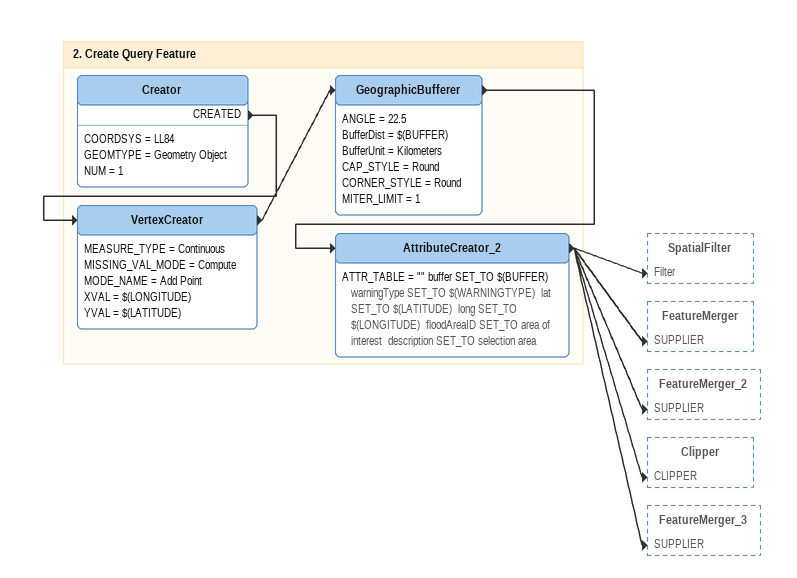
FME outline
Bookmark: 2. Create Query Feature
Creator
    COORDSYS = LL84
    GEOMTYPE = Geometry Object
    NUM = 1
    CREATED -> VertexCreator
VertexCreator
    MEASURE_TYPE = Continuous
    MISSING_VAL_MODE = Compute
    MODE_NAME = Add Point
    XVAL = $(LONGITUDE)
    YVAL = $(LATITUDE)
    -> GeographicBufferer
GeographicBufferer
    ANGLE = 22.5
    BufferDist = $(BUFFER)
    BufferUnit = Kilometers
    CAP_STYLE = Round
    CORNER_STYLE = Round
    MITER_LIMIT = 1
    -> AttributeCreator_2
AttributeCreator_2
    ATTR_TABLE = "" buffer SET_TO $(BUFFER)  warningType SET_TO $(WARNINGTYPE)  lat SET_TO $(LATITUDE)  long SET_TO $(LONGITUDE)  floodAreaID SET_TO area of interest  description SET_TO selection area
    -> SpatialFilter [Filter]
    -> FeatureMerger [SUPPLIER]
    -> FeatureMerger_2 [SUPPLIER]
    -> Clipper [CLIPPER]
    -> FeatureMerger_3 [SUPPLIER]
